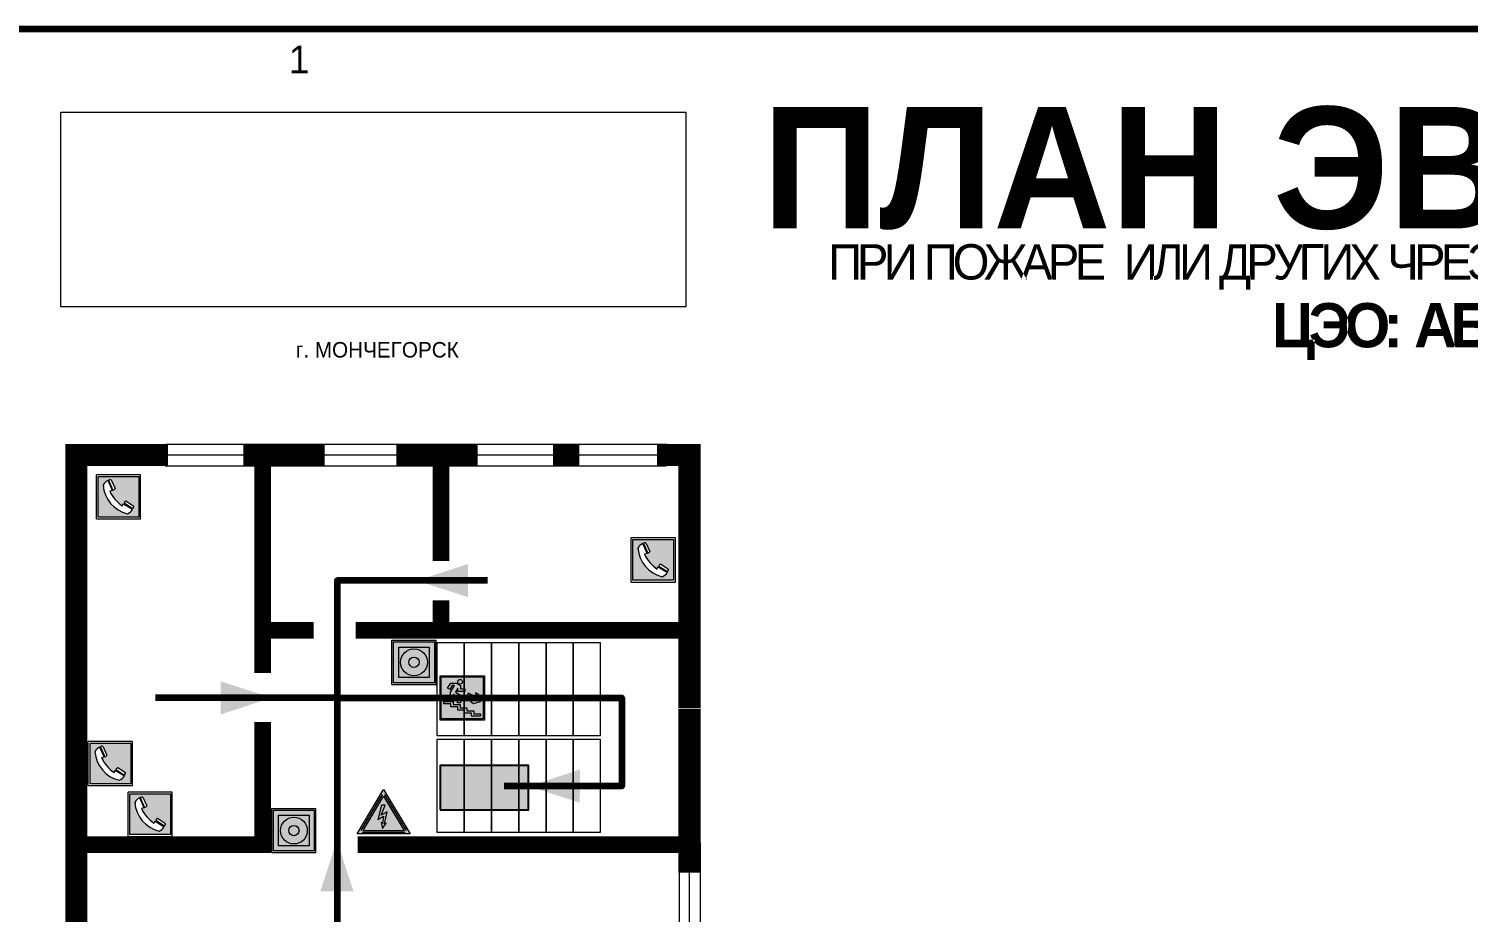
# Model space of a CAD drawing. Header units: millimetres. Extents: x 13114 to 67229, y 22859 to 38520.
# Drawn here: x 37731.3 to 37991.9, y 25714.1 to 25874 of the extents above; entities that cross this region are included whole.
import ezdxf

# ---------------------------------------------------------------- set-up
doc = ezdxf.new("R2010")
doc.units = ezdxf.units.MM
doc.layers.add('План_Штампы', color=7, linetype='Continuous')
doc.styles.add('обычный', font='arial.ttf')
picture_1 = doc.add_image_def('image1.jpg', size_in_pixel=(337, 105))

# ---------------------------------------------------------------- blocks, each defined once
blk = doc.blocks.new('A$C7B4425F7')
at = {"true_color": 0xffffff}
blk.add_hatch(color=7, dxfattribs=at).paths.add_polyline_path([(0, 0), (-16, 0), (-16, -8), (0, -8)])
h = blk.add_hatch(color=126)
h.paths.add_polyline_path([(-0.2, -0.2), (-15.8, -0.2), (-15.8, -7.8), (-0.2, -7.8)])
h.paths.add_polyline_path([(-11.76, -2.03), (-11.76, -3.66), (-11.17, -3.66, -0.568275), (-11.17, -6.18), (-12.58, -6.18), (-12.58, -2.03)], flags=16)
h.paths.add_polyline_path([(-13.33, -4.12, -0.495768), (-13.59, -6.18), (-15.03, -6.18), (-15.03, -2.03), (-13.59, -2.03, -0.487973)], flags=16)
h.paths.add_polyline_path([(-10.25, -2.03), (-9.48, -2.03), (-9.48, -6.18), (-10.25, -6.18)], flags=16)
h.paths.add_polyline_path([(-13.84, -3.69), (-14.24, -3.69), (-14.24, -3.03), (-13.9, -3.03, -0.692621)], flags=0)
h.paths.add_polyline_path([(-9.15, -2.03), (-8.4, -2.03), (-8.04, -3.07), (-7.68, -2.03), (-6.93, -2.03), (-7.64, -4.1), (-6.93, -6.18), (-7.68, -6.18), (-8.04, -5.14), (-8.4, -6.18), (-9.15, -6.18), (-8.44, -4.1)], flags=16)
h.paths.add_polyline_path([(-11.76, -4.46), (-11.42, -4.46, -0.692621), (-11.36, -5.12), (-11.76, -5.12)], flags=0)
h.paths.add_polyline_path([(-13.9, -5.2), (-14.24, -5.2), (-14.24, -4.55), (-13.84, -4.55, -0.708038)], flags=0)
edge = h.paths.add_edge_path(flags=16)
edge.add_ellipse((-5.51, -4.08), major_axis=(0, 2.05), ratio=0.586184, start_angle=0, end_angle=360)
edge = h.paths.add_edge_path(flags=0)
edge.add_ellipse((-5.51, -4.08), major_axis=(0, 1.14), ratio=0.454828, start_angle=0, end_angle=360)
h.paths.add_polyline_path([(-4.13, -4.96, 0.377264), (-3.48, -4.52, 0.0555), (-3.16, -2.03), (-1.66, -2.03), (-1.66, -4.96), (-0.96, -4.96), (-0.96, -7.01), (-1.75, -7.01), (-1.75, -6.18), (-3.3, -6.18), (-3.3, -7.02), (-4.13, -7.02)], flags=16)
h.paths.add_polyline_path([(-2.73, -2.91), (-2.28, -2.91), (-2.28, -4.96), (-3.05, -4.96, 0.079136)], flags=0)
at = {"color": 126}
blk.add_lwpolyline([(-16, -8), (0, -8), (0, 0), (-16, 0)], close=True, dxfattribs=at)
blk = doc.blocks.new('вниз')
at = {"lineweight": 0, "true_color": 0xffffff}
h = blk.add_hatch(color=7, dxfattribs=at)
h.dxf.hatch_style = 1
h.paths.add_polyline_path([(40994.51, -4472.22), (40986.51, -4472.22), (40986.51, -4480.22), (40994.51, -4480.22)])
h.paths.add_polyline_path([(40994.31, -4472.42), (40994.31, -4480.01), (40986.71, -4480.01), (40986.71, -4472.42)], flags=16)
h.paths.add_polyline_path([(40988.43, -4473.53), (40989.43, -4473.53), (40990.19, -4473.96), (40990.19, -4474.6), (40991, -4474.6), (40991, -4475.06), (40989.73, -4475.06), (40989.73, -4474.46), (40989.3, -4475.18), (40990.17, -4475.7), (40990.17, -4477.11), (40989.63, -4477.11), (40989.63, -4476.01), (40988.94, -4475.59), (40988.94, -4476.46), (40988.94, -4476.46), (40987.47, -4476.46), (40987.26, -4476.46), (40987.26, -4475.92), (40988.4, -4475.92), (40988.4, -4475.2), (40989.1, -4473.99), (40988.66, -4473.99), (40988.24, -4474.7), (40987.86, -4474.47), (40988.41, -4473.56)], flags=0)
h.paths.add_polyline_path([(40990.55, -4473.29, -1), (40989.69, -4473.29, -1)], flags=0)
h.paths.add_polyline_path([(40988.85, -4476.89), (40988.85, -4477.43), (40990.1, -4477.43), (40990.1, -4477.99), (40991.34, -4477.99), (40991.34, -4478.54), (40992.59, -4478.54), (40992.59, -4479.09), (40993.83, -4479.09), (40993.83, -4479.52), (40992.17, -4479.52), (40992.17, -4478.97), (40990.91, -4478.97), (40990.91, -4478.41), (40989.68, -4478.41), (40989.68, -4477.86), (40988.43, -4477.86), (40988.43, -4477.31), (40987.6, -4477.31), (40987.18, -4477.31), (40987.18, -4476.89)], flags=0)
h.paths.add_polyline_path([(40991.61, -4475.33), (40993.12, -4476.2), (40992.9, -4475.27), (40993.48, -4475.6), (40993.83, -4476.88), (40992.56, -4477.22), (40991.97, -4476.88), (40992.9, -4476.61), (40991.38, -4475.74), (40991.58, -4475.39)], flags=0)
h.paths.add_polyline_path([(40990.19, -4473.96), (40989.43, -4473.53), (40988.43, -4473.53), (40988.41, -4473.56), (40987.86, -4474.47), (40988.24, -4474.7), (40988.66, -4473.99), (40989.1, -4473.99), (40988.4, -4475.2), (40988.4, -4475.92), (40987.26, -4475.92), (40987.26, -4476.46), (40987.47, -4476.46), (40988.94, -4476.46), (40988.94, -4476.27), (40988.94, -4475.59), (40989.63, -4476.01), (40989.63, -4477.11), (40990.17, -4477.11), (40990.17, -4475.7), (40989.3, -4475.18), (40989.73, -4474.46), (40989.73, -4475.06), (40991, -4475.06), (40991, -4474.6), (40990.19, -4474.6)], flags=0)
h.paths.add_polyline_path([(40990.55, -4473.29, 1), (40989.69, -4473.29, 1)], flags=0)
h.paths.add_polyline_path([(40991.61, -4475.33), (40991.58, -4475.39), (40991.38, -4475.74), (40992.9, -4476.61), (40991.97, -4476.88), (40992.56, -4477.22), (40993.83, -4476.88), (40993.48, -4475.6), (40992.9, -4475.27), (40993.12, -4476.2)], flags=0)
h.paths.add_polyline_path([(40990.1, -4477.43), (40988.85, -4477.43), (40988.85, -4476.89), (40987.18, -4476.89), (40987.18, -4477.31), (40987.6, -4477.31), (40988.43, -4477.31), (40988.43, -4477.86), (40989.68, -4477.86), (40989.68, -4478.41), (40990.91, -4478.41), (40990.91, -4478.97), (40992.17, -4478.97), (40992.17, -4479.52), (40993.83, -4479.52), (40993.83, -4479.09), (40992.59, -4479.09), (40992.59, -4478.54), (40991.34, -4478.54), (40991.34, -4477.99), (40990.1, -4477.99)], flags=0)
at = {"lineweight": 0}
h = blk.add_hatch(color=126, dxfattribs=at)
h.dxf.hatch_style = 1
h.paths.add_polyline_path([(40994.31, -4472.42), (40986.71, -4472.42), (40986.71, -4480.01), (40994.31, -4480.01)])
h.paths.add_polyline_path([(40988.43, -4473.53), (40989.43, -4473.53), (40990.19, -4473.96), (40990.19, -4474.6), (40991, -4474.6), (40991, -4475.06), (40989.73, -4475.06), (40989.73, -4474.46), (40989.3, -4475.18), (40990.17, -4475.7), (40990.17, -4477.11), (40989.63, -4477.11), (40989.63, -4476.01), (40988.94, -4475.59), (40988.94, -4476.46), (40988.94, -4476.46), (40987.47, -4476.46), (40987.26, -4476.46), (40987.26, -4475.92), (40988.4, -4475.92), (40988.4, -4475.2), (40989.1, -4473.99), (40988.66, -4473.99), (40988.24, -4474.7), (40987.86, -4474.47), (40988.41, -4473.56)], flags=16)
h.paths.add_polyline_path([(40990.55, -4473.29, -1), (40989.69, -4473.29, -1)], flags=16)
h.paths.add_polyline_path([(40988.85, -4476.89), (40988.85, -4477.43), (40990.1, -4477.43), (40990.1, -4477.99), (40991.34, -4477.99), (40991.34, -4478.54), (40992.59, -4478.54), (40992.59, -4479.09), (40993.83, -4479.09), (40993.83, -4479.52), (40992.17, -4479.52), (40992.17, -4478.97), (40990.91, -4478.97), (40990.91, -4478.41), (40989.68, -4478.41), (40989.68, -4477.86), (40988.43, -4477.86), (40988.43, -4477.31), (40987.6, -4477.31), (40987.18, -4477.31), (40987.18, -4476.89)], flags=16)
h.paths.add_polyline_path([(40991.61, -4475.33), (40993.12, -4476.2), (40992.9, -4475.27), (40993.48, -4475.6), (40993.83, -4476.88), (40992.56, -4477.22), (40991.97, -4476.88), (40992.9, -4476.61), (40991.38, -4475.74), (40991.58, -4475.39)], flags=16)
at = {"lineweight": 0, "true_color": 0xffffff}
h = blk.add_hatch(color=7, dxfattribs=at)
h.dxf.hatch_style = 1
h.paths.add_polyline_path([(40989.73, -4474.46), (40989.73, -4475.06), (40991, -4475.06), (40991, -4474.6), (40990.19, -4474.6), (40990.19, -4473.96), (40989.43, -4473.53), (40988.43, -4473.53), (40988.41, -4473.56), (40987.86, -4474.47), (40988.24, -4474.7), (40988.66, -4473.99), (40989.1, -4473.99), (40988.4, -4475.2), (40988.4, -4475.92), (40987.26, -4475.92), (40987.26, -4476.46), (40987.47, -4476.46), (40988.94, -4476.46), (40988.94, -4475.59), (40989.63, -4476.01), (40989.63, -4477.11), (40990.17, -4477.11), (40990.17, -4475.7), (40989.3, -4475.18)])
h.paths.add_polyline_path([(40989.69, -4473.29, 1), (40990.55, -4473.29, 1)])
h.paths.add_polyline_path([(40991.61, -4475.33), (40991.58, -4475.39), (40991.38, -4475.74), (40992.9, -4476.61), (40991.97, -4476.88), (40992.56, -4477.22), (40993.83, -4476.88), (40993.48, -4475.6), (40992.9, -4475.27), (40993.12, -4476.2)])
h.paths.add_polyline_path([(40990.1, -4477.43), (40988.85, -4477.43), (40988.85, -4476.89), (40987.18, -4476.89), (40987.18, -4477.31), (40987.6, -4477.31), (40988.43, -4477.31), (40988.43, -4477.86), (40989.68, -4477.86), (40989.68, -4478.41), (40990.91, -4478.41), (40990.91, -4478.97), (40992.17, -4478.97), (40992.17, -4479.52), (40993.83, -4479.52), (40993.83, -4479.09), (40992.59, -4479.09), (40992.59, -4478.54), (40991.34, -4478.54), (40991.34, -4477.99), (40990.1, -4477.99)])
at = {"color": 126, "lineweight": 0}
for points in [[(40986.51, -4472.22), (40994.51, -4472.22), (40994.51, -4480.22), (40986.51, -4480.22)], [(40986.71, -4472.42), (40994.31, -4472.42), (40994.31, -4480.01), (40986.71, -4480.01)]]:
    blk.add_lwpolyline(points, close=True, dxfattribs=at)
for points in [[(40987.47, -4476.46), (40987.26, -4476.46), (40987.26, -4475.92), (40988.4, -4475.92), (40988.4, -4475.2), (40989.1, -4473.99), (40988.66, -4473.99), (40988.24, -4474.7), (40987.86, -4474.47), (40988.41, -4473.56), (40988.43, -4473.53), (40989.43, -4473.53), (40990.19, -4473.96), (40990.19, -4474.6), (40991, -4474.6), (40991, -4475.06), (40989.73, -4475.06), (40989.73, -4474.46), (40989.3, -4475.18), (40990.17, -4475.7), (40990.17, -4477.11), (40989.63, -4477.11), (40989.63, -4476.01), (40988.94, -4475.59), (40988.94, -4476.46)], [(40987.47, -4476.46), (40988.94, -4476.46), (40988.94, -4476.27)], [(40991.58, -4475.39), (40991.38, -4475.74), (40992.9, -4476.61), (40991.97, -4476.88), (40992.56, -4477.22), (40993.83, -4476.88), (40993.48, -4475.6), (40992.9, -4475.27), (40993.12, -4476.2), (40991.61, -4475.33), (40991.58, -4475.39)], [(40987.6, -4477.31), (40987.18, -4477.31), (40987.18, -4476.89), (40988.85, -4476.89), (40988.85, -4477.43), (40990.1, -4477.43), (40990.1, -4477.99), (40991.34, -4477.99), (40991.34, -4478.54), (40992.59, -4478.54), (40992.59, -4479.09), (40993.83, -4479.09), (40993.83, -4479.52), (40992.17, -4479.52), (40992.17, -4478.97), (40990.91, -4478.97), (40990.91, -4478.41), (40989.68, -4478.41), (40989.68, -4477.86), (40988.43, -4477.86), (40988.43, -4477.31), (40987.6, -4477.31)]]:
    blk.add_lwpolyline(points, dxfattribs=at)
blk.add_circle((40990.12, -4473.29), 0.432, dxfattribs=at)
blk = doc.blocks.new('A$C456E1F9C')
at = {"lineweight": 5}
h = blk.add_hatch(color=242, dxfattribs=at)
h.paths.add_polyline_path([(0.51, -1.47), (0.51, -13.26), (12.29, -13.26), (12.29, -1.47)])
h.paths.add_polyline_path([(5.42, -4.95, -0.254479), (4.78, -5.4), (3.52, -2.53, -0.209735), (4.23, -2.4)], flags=16)
h.paths.add_polyline_path([(8.53, -8.6), (10.87, -10.17), (10.54, -10.76), (8.03, -9.13, -0.192251)], flags=16)
h.paths.add_polyline_path([(4.61, -5.49, 0.005518), (3.87, -5.72, 0.128647), (7.49, -10.01, 0.00809), (7.83, -9.33), (10.47, -10.97, -0.16736), (8.99, -12.25, -0.327862), (1.95, -3.95, -0.166952), (3.36, -2.62)], flags=16)
at = {"color": 242, "lineweight": 5}
for p, q in [((0, -13.77), (0, -0.97)), ((12.8, -0.97), (0, -0.97)), ((4.61, -5.49), (3.36, -2.62)), ((3.52, -2.53), (4.78, -5.4)), ((4.23, -2.4), (5.42, -4.95)), ((12.8, -13.77), (12.8, -0.97)), ((7.83, -9.33), (10.47, -10.97)), ((8.03, -9.13), (10.54, -10.76)), ((10.81, -10.12), (8.53, -8.6)), ((10.54, -10.76), (10.8, -10.3)), ((10.8, -10.3), (10.81, -10.12)), ((0, -13.77), (12.8, -13.77))]:
    blk.add_line(p, q, dxfattribs=at)
blk.add_lwpolyline([(0.51, -1.47), (12.29, -1.47), (12.29, -13.26), (0.51, -13.26)], close=True, dxfattribs=at)
for centre, radius, start, end in [((4.59, -5.34), 2.99, 114.2845, 152.1974), ((11.12, -3.31), 9.19, 183.9915, 256.6009), ((4.02, -3.27), 0.891, 76.3284, 123.7092), ((14.98, -39.1), 35.17, 107.1487, 108.4135), ((13.86, -0.94), 11.08, 205.5536, 234.8762), ((4.68, -4.59), 0.824, 276.9621, 334.0723), ((-13.31, 0.8), 23.44, 332.5487, 334.4027), ((8.94, -9.5), 0.989, 114.4092, 157.9388), ((7.87, -9.46), 3, 291.9291, 329.9329)]:
    blk.add_arc(centre, radius, start, end, dxfattribs=at)
blk = doc.blocks.new('A$C54414219')
at = {"true_color": 0xffffff}
h = blk.add_hatch(color=7, dxfattribs=at)
h.paths.add_polyline_path([(2.39, -9.45), (2.39, -18.3), (11.23, -18.3), (11.23, -9.45)], flags=0)
h.paths.add_polyline_path([(10.71, -13.87, -1), (2.92, -13.87, -1)], flags=0)
h.paths.add_polyline_path([(8.3, -13.87, -1), (5.33, -13.87, -1)], flags=0)
h.paths.add_polyline_path([(0.41, -7.47), (0.41, -20.27), (13.21, -20.27), (13.21, -7.47)])
h.paths.add_polyline_path([(0.92, -19.77), (12.71, -19.77), (12.71, -7.98), (0.92, -7.98)], flags=16)
h.paths.add_polyline_path([(11.23, -9.45), (11.23, -18.3), (2.39, -18.3), (2.39, -9.45)], flags=0)
at = {"lineweight": 5}
h = blk.add_hatch(color=242, dxfattribs=at)
h.paths.add_polyline_path([(12.71, -7.98), (0.92, -7.98), (0.92, -19.77), (12.71, -19.77)])
h.paths.add_polyline_path([(11.23, -18.3), (2.39, -18.3), (2.39, -9.45), (11.23, -9.45)], flags=16)
h.paths.add_polyline_path([(10.71, -13.87, -1), (2.92, -13.87, -1)], flags=0)
h.paths.add_polyline_path([(8.3, -13.87, -1), (5.33, -13.87, -1)], flags=0)
at = {"true_color": 0xffffff}
h = blk.add_hatch(color=7, dxfattribs=at)
h.paths.add_polyline_path([(2.39, -9.45), (2.39, -18.3), (11.23, -18.3), (11.23, -9.45)])
h.paths.add_polyline_path([(10.71, -13.87, -1), (2.92, -13.87, -1)], flags=16)
h.paths.add_polyline_path([(8.3, -13.87, -1), (5.33, -13.87, -1)], flags=0)
at = {"lineweight": 5}
h = blk.add_hatch(color=242, dxfattribs=at)
h.paths.add_polyline_path([(2.92, -13.87, 1), (10.71, -13.87, 1)])
h.paths.add_polyline_path([(8.3, -13.87, -1), (5.33, -13.87, -1)], flags=16)
at = {"color": 242, "lineweight": 5}
for p, q in [((0.41, -20.27), (0.41, -7.47)), ((0.41, -7.47), (13.21, -7.47)), ((0.41, -7.47), (13.21, -7.47)), ((13.21, -20.27), (13.21, -7.47)), ((0.41, -20.27), (13.21, -20.27))]:
    blk.add_line(p, q, dxfattribs=at)
for points in [[(0.92, -7.98), (12.71, -7.98), (12.71, -19.77), (0.92, -19.77)], [(2.39, -9.45), (11.23, -9.45), (11.23, -18.3), (2.39, -18.3)]]:
    blk.add_lwpolyline(points, close=True, dxfattribs=at)
for radius in [3.89, 1.49]:
    blk.add_circle((6.81, -13.87), radius, dxfattribs=at)
blk = doc.blocks.new('A$C3E6D3DDE')
at = {"lineweight": 5}
h = blk.add_hatch(color=40, dxfattribs=at)
h.paths.add_polyline_path([(24.1, 1.45), (16.46, -11.35), (31.74, -11.35)])
h.paths.add_polyline_path([(24.09, -0.46), (30.03, -10.41), (18.14, -10.41)], flags=16)
h.paths.add_polyline_path([(24.54, -3.08), (23.41, -6.02), (25.13, -5.01), (24.33, -8.5), (24.82, -8.27), (23.79, -9.86), (23.4, -8.04), (23.8, -8.43), (24.04, -6.29), (22.39, -7.25), (23.44, -3.08)], flags=0)
h = blk.add_hatch(color=256, dxfattribs=at)
h.paths.add_polyline_path([(24.37, 0.03, 0.567511), (23.82, 0.03), (17.59, -10.4, 0.582454), (17.86, -10.88), (30.32, -10.88, 0.582149), (30.6, -10.4)])
h.paths.add_polyline_path([(24.09, -0.46), (18.14, -10.41), (30.03, -10.41)], flags=16)
h.paths.add_polyline_path([(24.54, -3.08), (23.41, -6.02), (25.13, -5.01), (24.33, -8.5), (24.82, -8.27), (23.79, -9.86), (23.4, -8.04), (23.8, -8.43), (24.04, -6.29), (22.39, -7.25), (23.44, -3.08)], flags=0)
h = blk.add_hatch(color=40, dxfattribs=at)
h.paths.add_polyline_path([(24.09, -0.46), (18.14, -10.41), (30.03, -10.41)])
h.paths.add_polyline_path([(24.82, -8.27), (23.79, -9.86), (23.4, -8.04), (23.8, -8.43), (24.04, -6.29), (22.39, -7.25), (23.44, -3.08), (24.54, -3.08), (23.41, -6.02), (25.13, -5.01), (24.33, -8.5)], flags=16)
at = {"color": 40, "lineweight": 5}
for p, q in [((16.46, -11.35), (24.1, 1.45)), ((24.1, 1.45), (31.74, -11.35))]:
    blk.add_line(p, q, dxfattribs=at)
at = {"lineweight": 5}
for p, q in [((17.59, -10.4), (23.82, 0.03)), ((24.37, 0.03), (30.6, -10.4)), ((18.14, -10.41), (24.09, -0.46)), ((23.44, -3.08), (22.39, -7.25)), ((23.41, -6.02), (24.54, -3.08)), ((24.54, -3.08), (23.44, -3.08)), ((24.09, -0.46), (30.03, -10.41)), ((22.39, -7.25), (24.04, -6.29)), ((23.8, -8.43), (23.4, -8.04)), ((23.4, -8.04), (23.79, -9.86)), ((25.13, -5.01), (23.41, -6.02)), ((23.79, -9.86), (24.82, -8.27)), ((24.04, -6.29), (23.8, -8.43)), ((24.33, -8.5), (25.13, -5.01)), ((24.82, -8.27), (24.33, -8.5)), ((17.86, -10.88), (30.32, -10.88)), ((18.14, -10.41), (30.03, -10.41))]:
    blk.add_line(p, q, dxfattribs=at)
at = {"color": 50, "lineweight": 5}
blk.add_line((31.74, -11.35), (16.46, -11.35), dxfattribs=at)

msp = doc.modelspace()

# ---------------------------------------------------------------- linework, layer by layer
at = {"color": 6, "lineweight": 100}
msp.add_lwpolyline([(37715.63, 25874), (38315.63, 25874), (38315.63, 25479), (37715.63, 25479)], close=True, dxfattribs=at)
at = {"lineweight": 100}
for points, const_width in [([(37756.49, 25796.84), (37739.89, 25796.84), (37739.89, 25666.34)], 4), ([(37784.88, 25796.84), (37770.13, 25796.84)], 4), ([(37773.64, 25757.36), (37773.64, 25796.84)], 3), ([(37812.57, 25796.84), (37797.82, 25796.84)], 4), ([(37805.92, 25777.64), (37805.92, 25796.84)], 3), ([(37830.95, 25796.84), (37826.19, 25796.84)], 4), ([(37850.91, 25751.01), (37850.91, 25796.84), (37845.02, 25796.84)], 4), ([(37805.92, 25765.1), (37805.92, 25770.5)], 3), ([(37773.64, 25765.1), (37782.89, 25765.1)], 3), ([(37790.47, 25765.1), (37850.91, 25765.1)], 3), ([(37850.91, 25721.21), (37850.91, 25750.93)], 4), ([(37739.89, 25726.31), (37773.64, 25726.31), (37773.64, 25748.53)], 3), ([(37850.91, 25726.31), (37790.85, 25726.31)], 3)]:
    msp.add_lwpolyline(points, dxfattribs=dict(at, const_width=const_width))
at = {"lineweight": 0}
for points in [[(37756.18, 25798.82), (37846.88, 25798.82)], [(37756.49, 25796.84), (37847.19, 25796.84)], [(37755.98, 25794.88), (37846.68, 25794.88)], [(37849.08, 25629.53), (37849.08, 25727)], [(37850.91, 25628.58), (37850.91, 25726.06)], [(37852.88, 25629.24), (37852.88, 25726.71)]]:
    msp.add_lwpolyline(points, dxfattribs=at)
at = {"color": 126, "lineweight": 100, "true_color": 0x008754}
for points in [[(37814.32, 25774.11), (37787.14, 25774.11), (37787.14, 25599.7), (37879.74, 25599.7), (37879.74, 25555.01), (37762.51, 25555.01)], [(37787.14, 25752.87), (37754.22, 25752.87)], [(37787.14, 25752.87), (37838.66, 25752.87), (37838.66, 25744.96), (37838.66, 25744.96)], [(37838.66, 25744.96), (37838.66, 25736.86), (37817.33, 25736.86)]]:
    msp.add_lwpolyline(points, dxfattribs=at)
at = {"lineweight": 0}
for points in [[(37805.15, 25746.09), (37810.09, 25746.09), (37810.09, 25762.85), (37805.15, 25762.85)], [(37810.09, 25746.09), (37815.04, 25746.09), (37815.04, 25762.85), (37810.09, 25762.85)], [(37815.04, 25746.09), (37819.98, 25746.09), (37819.98, 25762.85), (37815.04, 25762.85)], [(37819.98, 25746.09), (37824.93, 25746.09), (37824.93, 25762.85), (37819.98, 25762.85)], [(37824.93, 25746.09), (37829.87, 25746.09), (37829.87, 25762.85), (37824.93, 25762.85)], [(37829.87, 25746.09), (37834.82, 25746.09), (37834.82, 25762.85), (37829.87, 25762.85)], [(37805.15, 25728.57), (37810.09, 25728.57), (37810.09, 25745.33), (37805.15, 25745.33)], [(37810.09, 25728.57), (37815.04, 25728.57), (37815.04, 25745.33), (37810.09, 25745.33)], [(37815.04, 25728.57), (37819.98, 25728.57), (37819.98, 25745.33), (37815.04, 25745.33)], [(37819.98, 25728.57), (37824.93, 25728.57), (37824.93, 25745.33), (37819.98, 25745.33)], [(37824.93, 25728.57), (37829.87, 25728.57), (37829.87, 25745.33), (37824.93, 25745.33)], [(37829.87, 25728.57), (37834.82, 25728.57), (37834.82, 25745.33), (37829.87, 25745.33)]]:
    msp.add_lwpolyline(points, close=True, dxfattribs=at)
at = {"layer": 'План_Штампы', "color": 126, "true_color": 0x008754}
for points in [[(37810.81, 25777.12), (37810.79, 25771.11), (37801.57, 25774.09)], [(37766.03, 25749.86), (37766.04, 25755.86), (37775.26, 25752.89)], [(37831.06, 25739.89), (37831.05, 25733.89), (37821.83, 25736.86)], [(37790.09, 25717.82), (37784.08, 25717.83), (37787.06, 25727.05)]]:
    msp.add_solid(points, dxfattribs=at)

# ---------------------------------------------------------------- block references
at = {"xscale": 0.625, "yscale": 0.625, "zscale": 0.625}
for name, p in [('A$C456E1F9C', (37743.54, 25793.86)), ('A$C456E1F9C', (37840.35, 25782.45)), ('A$C54414219', (37796.77, 25767.98)), ('A$C456E1F9C', (37742.06, 25745.6)), ('A$C456E1F9C', (37749.28, 25736.41)), ('A$C3E6D3DDE', (37780.47, 25735.38)), ('A$C54414219', (37775.03, 25737.52))]:
    msp.add_blockref(name, p, dxfattribs=at)
at = {"color": 126, "true_color": 0x008754}
msp.add_blockref('вниз', (-3180.74, 30229.08), dxfattribs=at)
at = {"layer": 'План_Штампы'}
msp.add_blockref('A$C7B4425F7', (37821.77, 25740.62), dxfattribs=at)

# ---------------------------------------------------------------- texts
at = {"lineweight": 0, "style": 'обычный'}
for s, insert, char_height, width, attachment_point in [('{\\fProxima Nova Rg|b0|i0|c204|p2;1\\H1.1667x; }', (37780.24, 25868.45), 5, 126.6484, 5), ('{\\fProxima Nova Rg|b1|i0|c204|p2;ПЛАН ЭВАКУАЦИИ}', (37864.12, 25859.85), 22, 493.8901, 1), ('\\pi-8.4,l8.4,t8.4;{\\fProxima Nova Rg|b0|i0|c204|p2;г. МОНЧЕГОРСК\\H1.1997x; }', (37794.38, 25815.87), 2.8, 126.6484, 5)]:
    msp.add_mtext(s, dxfattribs=dict(at, insert=insert, char_height=char_height, width=width, attachment_point=attachment_point))
at = {"color": 0, "lineweight": 0, "insert": (38013.46, 25835.18), "char_height": 8, "width": 449.2158, "attachment_point": 5, "style": 'обычный'}
msp.add_mtext('{\\fArial Black|b1|i0|c204|p34;\\H2x;\\T0.85;  \\fArial Narrow|b0|i0|c204|p34;\\H0.8x;\\W0.9;\\P\\fProxima Nova Rg|b0|i0|c204|p2;\\H0.5x;\\W1;\\C256;ПРИ ПОЖАРЕ  ИЛИ ДРУГИХ ЧРЕЗВЫЧАЙНЫХ СИТУАЦИЯХ  ИЗ ПОМЕЩЕНИЙ \\fProxima Nova Rg|b1|i0|c204|p2;\\H1.25x;\\PЦЭО: АБК ЦСиП   2 ЭТАЖ}', dxfattribs=at)

# ---------------------------------------------------------------- pictures from other files: only their frames are drawn
at = {"color": 7, "lineweight": 0, "true_color": 0xf5f5ff}
image = msp.add_image(picture_1, insert=(37737.12, 25823.68), size_in_units=(113.11, 35.24), dxfattribs=at)
image.dxf.flags = 7

doc.saveas('drawing.dxf')
